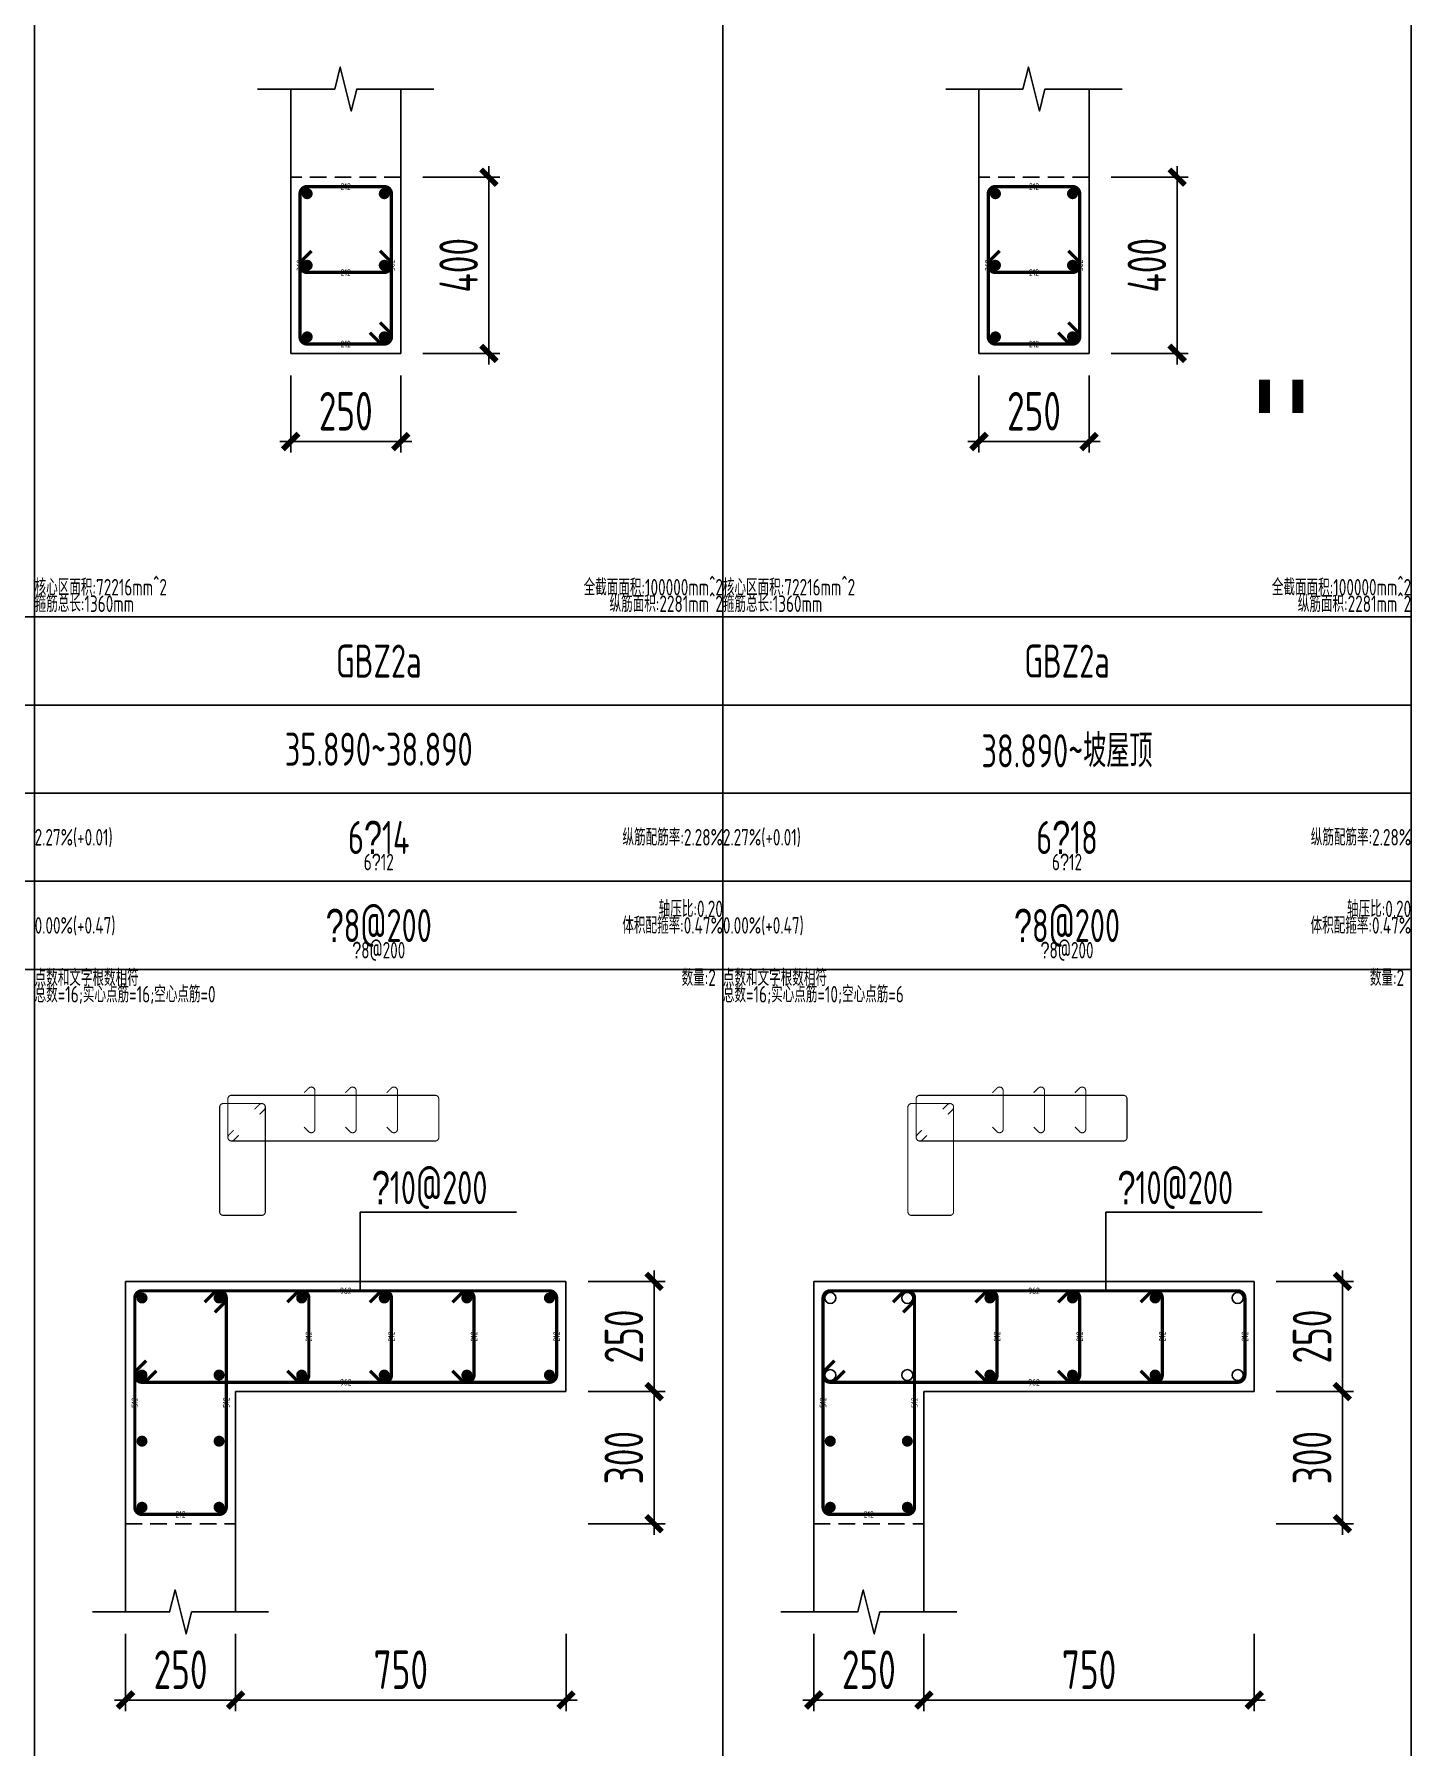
# Model space of a CAD drawing. Extents: x 154268 to 5133249, y -1832900 to 601179.
# Drawn here: x 578424 to 590924, y 570135 to 585681 of the extents above; entities that cross this region are included whole.
import ezdxf
from ezdxf.enums import TextEntityAlignment as Align

# ---------------------------------------------------------------- set-up
doc = ezdxf.new("R2010")
doc.units = 0
doc.header["$LTSCALE"] = 1000
doc.linetypes.add('DASHED', pattern=[0.75, 0.5, -0.25])
for name, color, linetype in [('TAB', 7, 'Continuous'), ('TAB_TEXT', 7, 'Continuous'), ('THIN', 7, 'Continuous'), ('WALL_DE', 7, 'Continuous'), ('WCOL_DE', 7, 'Continuous'), ('WCOL_DE_DIM', 3, 'Continuous'), ('WCOL_DE_REIND', 1, 'Continuous'), ('WCOL_DE_REINL', 1, 'Continuous'), ('墙单独标注', 1, 'Continuous')]:
    doc.layers.add(name, color=color, linetype=linetype)
for name, color, linetype, plot in [('墙柱归并数量', 8, 'Continuous', False), ('墙柱箍筋长度', 3, 'Continuous', False), ('墙柱配筋校核数据', 34, 'Continuous', False)]:
    doc.layers.add(name, color=color, linetype=linetype, plot=plot)
doc.layers.add('提结构穿墙套管', color=1, linetype='Continuous', lineweight=60)
doc.styles.add('TSSD_Dimension', font='tssdeng.shx', dxfattribs={"width": 0.7, "bigfont": 'Hztxt.shx'})
doc.styles.add('TSSD_Label', font='tssdeng.shx', dxfattribs={"width": 0.7, "bigfont": 'hztxt.shx'})
doc.dimstyles.new('TSSD_25_100_WCOLU_DIM', dxfattribs={"dimtxt": 350, "dimasz": 100, "dimexe": 100, "dimexo": 200, "dimgap": 100, "dimtad": 1, "dimdec": 0, "dimlfac": 0.25, "dimzin": 0, "dimdsep": 46, "dimtxsty": 'TSSD_Dimension', "dimblk": 'ARCHTICK', "dimcen": 0, "dimdle": 100, "dimclrt": 7, "dimadec": 0, "dimazin": 0, "dimtfac": 1, "dimtdec": 0, "dimtix": 1, "dimtmove": 2, "dimatfit": 3, "dimfxl": 1, "dimtolj": 1, "dimtzin": 0, "dimarcsym": 0})

# ---------------------------------------------------------------- blocks, each defined once
blk = doc.blocks.new('_ArchTick')
at = {"color": 0, "linetype": 'ByBlock', "const_width": 0.5}
blk.add_lwpolyline([(-0.71, -0.71), (0.71, 0.71)], dxfattribs=at)
blk = doc.blocks.new('*D3414')
at = {"layer": 'Defpoints', "color": 0, "transparency": 16777216}
for p in [(583253, 573359), (584053, 573359), (583253, 572159)]:
    blk.add_point(p, dxfattribs=at)
at = {"layer": 'WCOL_DE_DIM', "color": 0, "lineweight": -2, "transparency": 16777216}
for p, q in [((583453, 573359), (584153, 573359)), ((584053, 572059), (584053, 573459)), ((583453, 572159), (584153, 572159))]:
    blk.add_line(p, q, dxfattribs=at)
at = {"layer": 'WCOL_DE_DIM', "color": 0, "lineweight": -2, "transparency": 16777216, "xscale": 100, "yscale": 100, "zscale": 100}
for p, rotation in [((584053, 573359), 90), ((584053, 572159), 270)]:
    blk.add_blockref('_ArchTick', p, dxfattribs=dict(at, rotation=rotation))
at = {"layer": 'WCOL_DE_DIM', "color": 7, "transparency": 16777216, "insert": (583778, 572759), "char_height": 350, "attachment_point": 5, "rotation": 90, "style": 'TSSD_Dimension'}
blk.add_mtext('\\A1;300', dxfattribs=at)
blk = doc.blocks.new('*D3415')
at = {"layer": 'Defpoints', "color": 0, "transparency": 16777216}
for p in [(583253, 574359), (584053, 574359), (583253, 573359)]:
    blk.add_point(p, dxfattribs=at)
at = {"layer": 'WCOL_DE_DIM', "color": 0, "lineweight": -2, "transparency": 16777216}
for p, q in [((584053, 573259), (584053, 574459)), ((583453, 574359), (584153, 574359)), ((583453, 573359), (584153, 573359))]:
    blk.add_line(p, q, dxfattribs=at)
at = {"layer": 'WCOL_DE_DIM', "color": 0, "lineweight": -2, "transparency": 16777216, "xscale": 100, "yscale": 100, "zscale": 100}
for p, rotation in [((584053, 574359), 90), ((584053, 573359), 270)]:
    blk.add_blockref('_ArchTick', p, dxfattribs=dict(at, rotation=rotation))
at = {"layer": 'WCOL_DE_DIM', "color": 7, "transparency": 16777216, "insert": (583778, 573859), "char_height": 350, "attachment_point": 5, "rotation": 90, "style": 'TSSD_Dimension'}
blk.add_mtext('\\A1;250', dxfattribs=at)
blk = doc.blocks.new('*D3416')
at = {"layer": 'Defpoints', "color": 0, "transparency": 16777216}
for p in [(579253, 571359), (580253, 571359), (580253, 570559)]:
    blk.add_point(p, dxfattribs=at)
at = {"layer": 'WCOL_DE_DIM', "color": 0, "lineweight": -2, "transparency": 16777216}
for p, q in [((579253, 571159), (579253, 570459)), ((580253, 571159), (580253, 570459)), ((579153, 570559), (580353, 570559))]:
    blk.add_line(p, q, dxfattribs=at)
at = {"layer": 'WCOL_DE_DIM', "color": 0, "lineweight": -2, "transparency": 16777216, "xscale": 100, "yscale": 100, "zscale": 100, "rotation": 180}
blk.add_blockref('_ArchTick', (579253, 570559), dxfattribs=at)
at = {"layer": 'WCOL_DE_DIM', "color": 0, "lineweight": -2, "transparency": 16777216, "xscale": 100, "yscale": 100, "zscale": 100}
blk.add_blockref('_ArchTick', (580253, 570559), dxfattribs=at)
at = {"layer": 'WCOL_DE_DIM', "color": 7, "transparency": 16777216, "insert": (579753, 570834), "char_height": 350, "attachment_point": 5, "style": 'TSSD_Dimension'}
blk.add_mtext('\\A1;250', dxfattribs=at)
blk = doc.blocks.new('*D3417')
at = {"layer": 'Defpoints', "color": 0, "transparency": 16777216}
for p in [(580253, 571359), (583253, 571359), (583253, 570559)]:
    blk.add_point(p, dxfattribs=at)
at = {"layer": 'WCOL_DE_DIM', "color": 0, "lineweight": -2, "transparency": 16777216}
for p, q in [((580253, 571159), (580253, 570459)), ((583253, 571159), (583253, 570459)), ((580153, 570559), (583353, 570559))]:
    blk.add_line(p, q, dxfattribs=at)
at = {"layer": 'WCOL_DE_DIM', "color": 0, "lineweight": -2, "transparency": 16777216, "xscale": 100, "yscale": 100, "zscale": 100, "rotation": 180}
blk.add_blockref('_ArchTick', (580253, 570559), dxfattribs=at)
at = {"layer": 'WCOL_DE_DIM', "color": 0, "lineweight": -2, "transparency": 16777216, "xscale": 100, "yscale": 100, "zscale": 100}
blk.add_blockref('_ArchTick', (583253, 570559), dxfattribs=at)
at = {"layer": 'WCOL_DE_DIM', "color": 7, "transparency": 16777216, "insert": (581753, 570834), "char_height": 350, "attachment_point": 5, "style": 'TSSD_Dimension'}
blk.add_mtext('\\A1;750', dxfattribs=at)
blk = doc.blocks.new('*D3483')
at = {"layer": 'Defpoints', "color": 0, "transparency": 16777216}
for p in [(589503, 573359), (590303, 573359), (589503, 572159)]:
    blk.add_point(p, dxfattribs=at)
at = {"layer": 'WCOL_DE_DIM', "color": 0, "lineweight": -2, "transparency": 16777216}
for p, q in [((589703, 573359), (590403, 573359)), ((590303, 572059), (590303, 573459)), ((589703, 572159), (590403, 572159))]:
    blk.add_line(p, q, dxfattribs=at)
at = {"layer": 'WCOL_DE_DIM', "color": 0, "lineweight": -2, "transparency": 16777216, "xscale": 100, "yscale": 100, "zscale": 100}
for p, rotation in [((590303, 573359), 90), ((590303, 572159), 270)]:
    blk.add_blockref('_ArchTick', p, dxfattribs=dict(at, rotation=rotation))
at = {"layer": 'WCOL_DE_DIM', "color": 7, "transparency": 16777216, "insert": (590028, 572759), "char_height": 350, "attachment_point": 5, "rotation": 90, "style": 'TSSD_Dimension'}
blk.add_mtext('\\A1;300', dxfattribs=at)
blk = doc.blocks.new('*D3484')
at = {"layer": 'Defpoints', "color": 0, "transparency": 16777216}
for p in [(589503, 574359), (590303, 574359), (589503, 573359)]:
    blk.add_point(p, dxfattribs=at)
at = {"layer": 'WCOL_DE_DIM', "color": 0, "lineweight": -2, "transparency": 16777216}
for p, q in [((590303, 573259), (590303, 574459)), ((589703, 574359), (590403, 574359)), ((589703, 573359), (590403, 573359))]:
    blk.add_line(p, q, dxfattribs=at)
at = {"layer": 'WCOL_DE_DIM', "color": 0, "lineweight": -2, "transparency": 16777216, "xscale": 100, "yscale": 100, "zscale": 100}
for p, rotation in [((590303, 574359), 90), ((590303, 573359), 270)]:
    blk.add_blockref('_ArchTick', p, dxfattribs=dict(at, rotation=rotation))
at = {"layer": 'WCOL_DE_DIM', "color": 7, "transparency": 16777216, "insert": (590028, 573859), "char_height": 350, "attachment_point": 5, "rotation": 90, "style": 'TSSD_Dimension'}
blk.add_mtext('\\A1;250', dxfattribs=at)
blk = doc.blocks.new('*D3485')
at = {"layer": 'Defpoints', "color": 0, "transparency": 16777216}
for p in [(585503, 571359), (586503, 571359), (586503, 570559)]:
    blk.add_point(p, dxfattribs=at)
at = {"layer": 'WCOL_DE_DIM', "color": 0, "lineweight": -2, "transparency": 16777216}
for p, q in [((585503, 571159), (585503, 570459)), ((586503, 571159), (586503, 570459)), ((585403, 570559), (586603, 570559))]:
    blk.add_line(p, q, dxfattribs=at)
at = {"layer": 'WCOL_DE_DIM', "color": 0, "lineweight": -2, "transparency": 16777216, "xscale": 100, "yscale": 100, "zscale": 100, "rotation": 180}
blk.add_blockref('_ArchTick', (585503, 570559), dxfattribs=at)
at = {"layer": 'WCOL_DE_DIM', "color": 0, "lineweight": -2, "transparency": 16777216, "xscale": 100, "yscale": 100, "zscale": 100}
blk.add_blockref('_ArchTick', (586503, 570559), dxfattribs=at)
at = {"layer": 'WCOL_DE_DIM', "color": 7, "transparency": 16777216, "insert": (586003, 570834), "char_height": 350, "attachment_point": 5, "style": 'TSSD_Dimension'}
blk.add_mtext('\\A1;250', dxfattribs=at)
blk = doc.blocks.new('*D3486')
at = {"layer": 'Defpoints', "color": 0, "transparency": 16777216}
for p in [(586503, 571359), (589503, 571359), (589503, 570559)]:
    blk.add_point(p, dxfattribs=at)
at = {"layer": 'WCOL_DE_DIM', "color": 0, "lineweight": -2, "transparency": 16777216}
for p, q in [((586503, 571159), (586503, 570459)), ((589503, 571159), (589503, 570459)), ((586403, 570559), (589603, 570559))]:
    blk.add_line(p, q, dxfattribs=at)
at = {"layer": 'WCOL_DE_DIM', "color": 0, "lineweight": -2, "transparency": 16777216, "xscale": 100, "yscale": 100, "zscale": 100, "rotation": 180}
blk.add_blockref('_ArchTick', (586503, 570559), dxfattribs=at)
at = {"layer": 'WCOL_DE_DIM', "color": 0, "lineweight": -2, "transparency": 16777216, "xscale": 100, "yscale": 100, "zscale": 100}
blk.add_blockref('_ArchTick', (589503, 570559), dxfattribs=at)
at = {"layer": 'WCOL_DE_DIM', "color": 7, "transparency": 16777216, "insert": (588003, 570834), "char_height": 350, "attachment_point": 5, "style": 'TSSD_Dimension'}
blk.add_mtext('\\A1;750', dxfattribs=at)
blk = doc.blocks.new('*D3524')
at = {"layer": 'Defpoints', "color": 0, "transparency": 16777216}
for p in [(581753, 584384), (582553, 584384), (581753, 582784)]:
    blk.add_point(p, dxfattribs=at)
at = {"layer": 'WCOL_DE_DIM', "color": 0, "lineweight": -2, "transparency": 16777216}
for p, q in [((582553, 582684), (582553, 584484)), ((581953, 584384), (582653, 584384)), ((581953, 582784), (582653, 582784))]:
    blk.add_line(p, q, dxfattribs=at)
at = {"layer": 'WCOL_DE_DIM', "color": 0, "lineweight": -2, "transparency": 16777216, "xscale": 100, "yscale": 100, "zscale": 100}
for p, rotation in [((582553, 584384), 90), ((582553, 582784), 270)]:
    blk.add_blockref('_ArchTick', p, dxfattribs=dict(at, rotation=rotation))
at = {"layer": 'WCOL_DE_DIM', "color": 7, "transparency": 16777216, "insert": (582278, 583584), "char_height": 350, "attachment_point": 5, "rotation": 90, "style": 'TSSD_Dimension'}
blk.add_mtext('\\A1;400', dxfattribs=at)
blk = doc.blocks.new('*D3525')
at = {"layer": 'Defpoints', "color": 0, "transparency": 16777216}
for p in [(580753, 582784), (581753, 582784), (581753, 581984)]:
    blk.add_point(p, dxfattribs=at)
at = {"layer": 'WCOL_DE_DIM', "color": 0, "lineweight": -2, "transparency": 16777216}
for p, q in [((580753, 582584), (580753, 581884)), ((581753, 582584), (581753, 581884)), ((580653, 581984), (581853, 581984))]:
    blk.add_line(p, q, dxfattribs=at)
at = {"layer": 'WCOL_DE_DIM', "color": 0, "lineweight": -2, "transparency": 16777216, "xscale": 100, "yscale": 100, "zscale": 100, "rotation": 180}
blk.add_blockref('_ArchTick', (580753, 581984), dxfattribs=at)
at = {"layer": 'WCOL_DE_DIM', "color": 0, "lineweight": -2, "transparency": 16777216, "xscale": 100, "yscale": 100, "zscale": 100}
blk.add_blockref('_ArchTick', (581753, 581984), dxfattribs=at)
at = {"layer": 'WCOL_DE_DIM', "color": 7, "transparency": 16777216, "insert": (581253, 582259), "char_height": 350, "attachment_point": 5, "style": 'TSSD_Dimension'}
blk.add_mtext('\\A1;250', dxfattribs=at)
blk = doc.blocks.new('*D3770')
at = {"layer": 'Defpoints', "color": 0, "transparency": 16777216}
for p in [(588003, 584384), (588803, 584384), (588003, 582784)]:
    blk.add_point(p, dxfattribs=at)
at = {"layer": 'WCOL_DE_DIM', "color": 0, "lineweight": -2, "transparency": 16777216}
for p, q in [((588803, 582684), (588803, 584484)), ((588203, 584384), (588903, 584384)), ((588203, 582784), (588903, 582784))]:
    blk.add_line(p, q, dxfattribs=at)
at = {"layer": 'WCOL_DE_DIM', "color": 0, "lineweight": -2, "transparency": 16777216, "xscale": 100, "yscale": 100, "zscale": 100}
for p, rotation in [((588803, 584384), 90), ((588803, 582784), 270)]:
    blk.add_blockref('_ArchTick', p, dxfattribs=dict(at, rotation=rotation))
at = {"layer": 'WCOL_DE_DIM', "color": 7, "transparency": 16777216, "insert": (588528, 583584), "char_height": 350, "attachment_point": 5, "rotation": 90, "style": 'TSSD_Dimension'}
blk.add_mtext('\\A1;400', dxfattribs=at)
blk = doc.blocks.new('*D3771')
at = {"layer": 'Defpoints', "color": 0, "transparency": 16777216}
for p in [(587003, 582784), (588003, 582784), (588003, 581984)]:
    blk.add_point(p, dxfattribs=at)
at = {"layer": 'WCOL_DE_DIM', "color": 0, "lineweight": -2, "transparency": 16777216}
for p, q in [((587003, 582584), (587003, 581884)), ((588003, 582584), (588003, 581884)), ((586903, 581984), (588103, 581984))]:
    blk.add_line(p, q, dxfattribs=at)
at = {"layer": 'WCOL_DE_DIM', "color": 0, "lineweight": -2, "transparency": 16777216, "xscale": 100, "yscale": 100, "zscale": 100, "rotation": 180}
blk.add_blockref('_ArchTick', (587003, 581984), dxfattribs=at)
at = {"layer": 'WCOL_DE_DIM', "color": 0, "lineweight": -2, "transparency": 16777216, "xscale": 100, "yscale": 100, "zscale": 100}
blk.add_blockref('_ArchTick', (588003, 581984), dxfattribs=at)
at = {"layer": 'WCOL_DE_DIM', "color": 7, "transparency": 16777216, "insert": (587503, 582259), "char_height": 350, "attachment_point": 5, "style": 'TSSD_Dimension'}
blk.add_mtext('\\A1;250', dxfattribs=at)
blk = doc.blocks.new('A$C1d856bbd')
at = {"layer": '提结构穿墙套管', "const_width": 100}
for points in [[(-1100, 0), (-1100, -300)], [(-800, 0), (-800, -300)]]:
    blk.add_lwpolyline(points, dxfattribs=at)

msp = doc.modelspace()

# ---------------------------------------------------------------- linework, layer by layer
at = {"layer": 'TAB'}
for points in [[(572177.7, 577191.3), (578427.7, 577191.3), (578427.7, 588191.3), (572177.7, 588191.3), (572177.7, 577191.3), (572177.7, 577991.3), (578427.7, 577991.3), (578427.7, 578791.3), (572177.7, 578791.3), (572177.7, 579591.3), (578427.7, 579591.3), (578427.7, 580391.3), (572177.7, 580391.3)], [(578427.7, 577191.3), (584677.7, 577191.3), (584677.7, 588191.3), (578427.7, 588191.3), (578427.7, 577191.3), (578427.7, 577991.3), (584677.7, 577991.3), (584677.7, 578791.3), (578427.7, 578791.3), (578427.7, 579591.3), (584677.7, 579591.3), (584677.7, 580391.3), (578427.7, 580391.3)], [(584677.7, 577191.3), (590927.7, 577191.3), (590927.7, 588191.3), (584677.7, 588191.3), (584677.7, 577191.3), (584677.7, 577991.3), (590927.7, 577991.3), (590927.7, 578791.3), (584677.7, 578791.3), (584677.7, 579591.3), (590927.7, 579591.3), (590927.7, 580391.3), (584677.7, 580391.3)], [(572177.7, 566191.3), (578427.7, 566191.3), (578427.7, 577191.3), (572177.7, 577191.3), (572177.7, 566191.3), (572177.7, 566991.3), (578427.7, 566991.3), (578427.7, 567791.3), (572177.7, 567791.3), (572177.7, 568591.3), (578427.7, 568591.3), (578427.7, 569391.3), (572177.7, 569391.3)], [(578427.7, 566191.3), (584677.7, 566191.3), (584677.7, 577191.3), (578427.7, 577191.3), (578427.7, 566191.3), (578427.7, 566991.3), (584677.7, 566991.3), (584677.7, 567791.3), (578427.7, 567791.3), (578427.7, 568591.3), (584677.7, 568591.3), (584677.7, 569391.3), (578427.7, 569391.3)], [(584677.7, 566191.3), (590927.7, 566191.3), (590927.7, 577191.3), (584677.7, 577191.3), (584677.7, 566191.3), (584677.7, 566991.3), (590927.7, 566991.3), (590927.7, 567791.3), (584677.7, 567791.3), (584677.7, 568591.3), (590927.7, 568591.3), (590927.7, 569391.3), (584677.7, 569391.3)]]:
    msp.add_lwpolyline(points, dxfattribs=at)
at = {"layer": 'THIN'}
for points in [[(580452.7, 585183.8), (581152.7, 585183.8), (581202.7, 585383.8), (581302.7, 584983.8), (581352.7, 585183.8), (582052.7, 585183.8)], [(586702.7, 585183.8), (587402.7, 585183.8), (587452.7, 585383.8), (587552.7, 584983.8), (587602.7, 585183.8), (588302.7, 585183.8)], [(578952.7, 571358.8), (579652.7, 571358.8), (579702.7, 571558.8), (579802.7, 571158.8), (579852.7, 571358.8), (580552.7, 571358.8)], [(585202.7, 571358.8), (585902.7, 571358.8), (585952.7, 571558.8), (586052.7, 571158.8), (586102.7, 571358.8), (586802.7, 571358.8)]]:
    msp.add_lwpolyline(points, dxfattribs=at)
at = {"layer": 'WALL_DE'}
for p, q in [((580752.7, 584383.8), (580752.7, 585183.8)), ((581752.7, 584383.8), (581752.7, 585183.8)), ((587002.7, 584383.8), (587002.7, 585183.8)), ((588002.7, 584383.8), (588002.7, 585183.8)), ((580752.7, 584383.8), (580752.7, 582783.8)), ((581752.7, 582783.8), (581752.7, 584383.8)), ((587002.7, 584383.8), (587002.7, 582783.8)), ((588002.7, 582783.8), (588002.7, 584383.8)), ((580752.7, 582783.8), (581752.7, 582783.8)), ((587002.7, 582783.8), (588002.7, 582783.8)), ((583252.7, 574358.8), (579252.7, 574358.8)), ((579252.7, 574358.8), (579252.7, 572158.8)), ((583252.7, 573358.8), (583252.7, 574358.8)), ((589502.7, 574358.8), (585502.7, 574358.8)), ((585502.7, 574358.8), (585502.7, 572158.8)), ((589502.7, 573358.8), (589502.7, 574358.8)), ((580252.7, 572158.8), (580252.7, 573358.8)), ((580252.7, 573358.8), (583252.7, 573358.8)), ((586502.7, 572158.8), (586502.7, 573358.8)), ((586502.7, 573358.8), (589502.7, 573358.8)), ((579252.7, 572158.8), (579252.7, 571358.8)), ((580252.7, 572158.8), (580252.7, 571358.8)), ((585502.7, 572158.8), (585502.7, 571358.8)), ((586502.7, 572158.8), (586502.7, 571358.8))]:
    msp.add_line(p, q, dxfattribs=at)
at = {"layer": 'WCOL_DE', "linetype": 'DASHED', "ltscale": 0.3}
for points in [[(580752.7, 584383.8), (580752.7, 582783.8), (581752.7, 582783.8), (581752.7, 584383.8)], [(587002.7, 584383.8), (587002.7, 582783.8), (588002.7, 582783.8), (588002.7, 584383.8)], [(579252.7, 572158.8), (580252.7, 572158.8), (580252.7, 573358.8), (583252.7, 573358.8), (583252.7, 574358.8), (579252.7, 574358.8)], [(585502.7, 572158.8), (586502.7, 572158.8), (586502.7, 573358.8), (589502.7, 573358.8), (589502.7, 574358.8), (585502.7, 574358.8)]]:
    msp.add_lwpolyline(points, close=True, dxfattribs=at)
at = {"layer": 'WCOL_DE_REIND', "const_width": 50}
for points in [[(580902.7, 584208.8, 1), (580902.7, 584258.8, 1), (580902.7, 584208.8, 1)], [(581602.7, 584208.8, 1), (581602.7, 584258.8, 1), (581602.7, 584208.8, 1)], [(587152.7, 584208.8, 1), (587152.7, 584258.8, 1), (587152.7, 584208.8, 1)], [(587852.7, 584208.8, 1), (587852.7, 584258.8, 1), (587852.7, 584208.8, 1)], [(580902.7, 583558.8, 1), (580902.7, 583608.8, 1), (580902.7, 583558.8, 1)], [(581602.7, 583558.8, 1), (581602.7, 583608.8, 1), (581602.7, 583558.8, 1)], [(587152.7, 583558.8, 1), (587152.7, 583608.8, 1), (587152.7, 583558.8, 1)], [(587852.7, 583558.8, 1), (587852.7, 583608.8, 1), (587852.7, 583558.8, 1)], [(580902.7, 582908.8, 1), (580902.7, 582958.8, 1), (580902.7, 582908.8, 1)], [(581602.7, 582908.8, 1), (581602.7, 582958.8, 1), (581602.7, 582908.8, 1)], [(587152.7, 582908.8, 1), (587152.7, 582958.8, 1), (587152.7, 582908.8, 1)], [(587852.7, 582908.8, 1), (587852.7, 582958.8, 1), (587852.7, 582908.8, 1)], [(579402.7, 574183.8, 1), (579402.7, 574233.8, 1), (579402.7, 574183.8, 1)], [(580102.7, 574183.8, 1), (580102.7, 574233.8, 1), (580102.7, 574183.8, 1)], [(580852.7, 574183.8, 1), (580852.7, 574233.8, 1), (580852.7, 574183.8, 1)], [(581602.7, 574183.8, 1), (581602.7, 574233.8, 1), (581602.7, 574183.8, 1)], [(582352.7, 574183.8, 1), (582352.7, 574233.8, 1), (582352.7, 574183.8, 1)], [(583102.7, 574183.8, 1), (583102.7, 574233.8, 1), (583102.7, 574183.8, 1)], [(587102.7, 574183.8, 1), (587102.7, 574233.8, 1), (587102.7, 574183.8, 1)], [(587852.7, 574183.8, 1), (587852.7, 574233.8, 1), (587852.7, 574183.8, 1)], [(588602.7, 574183.8, 1), (588602.7, 574233.8, 1), (588602.7, 574183.8, 1)], [(579402.7, 573483.8, 1), (579402.7, 573533.8, 1), (579402.7, 573483.8, 1)], [(580102.7, 573483.8, 1), (580102.7, 573533.8, 1), (580102.7, 573483.8, 1)], [(580852.7, 573483.8, 1), (580852.7, 573533.8, 1), (580852.7, 573483.8, 1)], [(581602.7, 573483.8, 1), (581602.7, 573533.8, 1), (581602.7, 573483.8, 1)], [(582352.7, 573483.8, 1), (582352.7, 573533.8, 1), (582352.7, 573483.8, 1)], [(583102.7, 573483.8, 1), (583102.7, 573533.8, 1), (583102.7, 573483.8, 1)], [(587102.7, 573483.8, 1), (587102.7, 573533.8, 1), (587102.7, 573483.8, 1)], [(587852.7, 573483.8, 1), (587852.7, 573533.8, 1), (587852.7, 573483.8, 1)], [(588602.7, 573483.8, 1), (588602.7, 573533.8, 1), (588602.7, 573483.8, 1)], [(579402.7, 572883.8, 1), (579402.7, 572933.8, 1), (579402.7, 572883.8, 1)], [(580102.7, 572883.8, 1), (580102.7, 572933.8, 1), (580102.7, 572883.8, 1)], [(585652.7, 572883.8, 1), (585652.7, 572933.8, 1), (585652.7, 572883.8, 1)], [(586352.7, 572883.8, 1), (586352.7, 572933.8, 1), (586352.7, 572883.8, 1)], [(579402.7, 572283.8, 1), (579402.7, 572333.8, 1), (579402.7, 572283.8, 1)], [(580102.7, 572283.8, 1), (580102.7, 572333.8, 1), (580102.7, 572283.8, 1)], [(585652.7, 572283.8, 1), (585652.7, 572333.8, 1), (585652.7, 572283.8, 1)], [(586352.7, 572283.8, 1), (586352.7, 572333.8, 1), (586352.7, 572283.8, 1)]]:
    msp.add_lwpolyline(points, format="xyb", dxfattribs=at)
at = {"layer": 'WCOL_DE_REIND'}
for points in [[(585652.7, 574158.8, 1), (585652.7, 574258.8, 1), (585652.7, 574158.8, 1)], [(586352.7, 574158.8, 1), (586352.7, 574258.8, 1), (586352.7, 574158.8, 1)], [(589352.7, 574158.8, 1), (589352.7, 574258.8, 1), (589352.7, 574158.8, 1)], [(585652.7, 573458.8, 1), (585652.7, 573558.8, 1), (585652.7, 573458.8, 1)], [(586352.7, 573458.8, 1), (586352.7, 573558.8, 1), (586352.7, 573458.8, 1)], [(589352.7, 573458.8, 1), (589352.7, 573558.8, 1), (589352.7, 573458.8, 1)]]:
    msp.add_lwpolyline(points, format="xyb", dxfattribs=at)
at = {"layer": 'WCOL_DE_REINL'}
for points, const_width in [([(581563.8, 583064.6), (581648.7, 582979.8, -0.6681786), (581602.7, 582868.8), (580902.7, 582868.8, -0.4142136), (580837.7, 582933.8), (580837.7, 584233.8, -0.4142136), (580902.7, 584298.8), (581602.7, 584298.8, -0.4142136), (581667.7, 584233.8), (581667.7, 582933.8, -0.6681786), (581556.7, 582887.9), (581471.9, 582972.7)], 30), ([(587813.8, 583064.6), (587898.7, 582979.8, -0.6681786), (587852.7, 582868.8), (587152.7, 582868.8, -0.4142136), (587087.7, 582933.8), (587087.7, 584233.8, -0.4142136), (587152.7, 584298.8), (587852.7, 584298.8, -0.4142136), (587917.7, 584233.8), (587917.7, 582933.8, -0.6681786), (587806.7, 582887.9), (587721.9, 582972.7)], 30), ([(580280.6, 575685.8), (580238.2, 575643.3, -0.6681786), (580182.7, 575666.3), (580182.7, 576016.3, -0.4142136), (580215.2, 576048.8), (582065.2, 576048.8, -0.4142136), (582097.7, 576016.3), (582097.7, 575666.3, -0.4142136), (582065.2, 575633.8), (580215.2, 575633.8, -0.6681786), (580192.2, 575689.3), (580234.6, 575731.7)], 10), ([(580874.8, 575760.8), (580917.2, 575718.3, 0.6681786), (580972.7, 575741.3), (580972.7, 576091.3, 0.6681786), (580917.2, 576114.3), (580874.8, 576071.9)], 10), ([(581249.8, 575760.8), (581292.2, 575718.3, 0.6681786), (581347.7, 575741.3), (581347.7, 576091.3, 0.6681786), (581292.2, 576114.3), (581249.8, 576071.9)], 10), ([(581624.8, 575760.8), (581667.2, 575718.3, 0.6681786), (581722.7, 575741.3), (581722.7, 576091.3, 0.6681786), (581667.2, 576114.3), (581624.8, 576071.9)], 10), ([(586530.6, 575685.8), (586488.2, 575643.3, -0.6681786), (586432.7, 575666.3), (586432.7, 576016.3, -0.4142136), (586465.2, 576048.8), (588315.2, 576048.8, -0.4142136), (588347.7, 576016.3), (588347.7, 575666.3, -0.4142136), (588315.2, 575633.8), (586465.2, 575633.8, -0.6681786), (586442.2, 575689.3), (586484.6, 575731.7)], 10), ([(587124.8, 575760.8), (587167.2, 575718.3, 0.6681786), (587222.7, 575741.3), (587222.7, 576091.3, 0.6681786), (587167.2, 576114.3), (587124.8, 576071.9)], 10), ([(587499.8, 575760.8), (587542.2, 575718.3, 0.6681786), (587597.7, 575741.3), (587597.7, 576091.3, 0.6681786), (587542.2, 576114.3), (587499.8, 576071.9)], 10), ([(587874.8, 575760.8), (587917.2, 575718.3, 0.6681786), (587972.7, 575741.3), (587972.7, 576091.3, 0.6681786), (587917.2, 576114.3), (587874.8, 576071.9)], 10), ([(580424.8, 575921.9), (580467.2, 575964.3, -0.6681786), (580522.7, 575941.3), (580522.7, 574991.3, -0.4142136), (580490.2, 574958.8), (580140.2, 574958.8, -0.4142136), (580107.7, 574991.3), (580107.7, 575941.3, -0.4142136), (580140.2, 575973.8), (580490.2, 575973.8, -0.6681786), (580513.2, 575918.3), (580470.8, 575875.9)], 10), ([(586674.8, 575921.9), (586717.2, 575964.3, -0.6681786), (586772.7, 575941.3), (586772.7, 574991.3, -0.4142136), (586740.2, 574958.8), (586390.2, 574958.8, -0.4142136), (586357.7, 574991.3), (586357.7, 575941.3, -0.4142136), (586390.2, 575973.8), (586740.2, 575973.8, -0.6681786), (586763.2, 575918.3), (586720.8, 575875.9)], 10), ([(579533.5, 573547.7), (579448.7, 573462.9, -0.6681786), (579337.7, 573508.8), (579337.7, 574208.8, -0.4142136), (579402.7, 574273.8), (583102.7, 574273.8, -0.4142136), (583167.7, 574208.8), (583167.7, 573508.8, -0.4142136), (583102.7, 573443.8), (579402.7, 573443.8, -0.6681786), (579356.7, 573554.8), (579441.6, 573639.6)], 30), ([(579971.9, 574169.9), (580056.7, 574254.8, -0.6681786), (580167.7, 574208.8), (580167.7, 572308.8, -0.4142136), (580102.7, 572243.8), (579402.7, 572243.8, -0.4142136), (579337.7, 572308.8), (579337.7, 574208.8, -0.4142136), (579402.7, 574273.8), (580102.7, 574273.8, -0.6681786), (580148.7, 574162.9), (580063.8, 574078)], 30), ([(585783.5, 573547.7), (585698.7, 573462.9, -0.6681786), (585587.7, 573508.8), (585587.7, 574208.8, -0.4142136), (585652.7, 574273.8), (589352.7, 574273.8, -0.4142136), (589417.7, 574208.8), (589417.7, 573508.8, -0.4142136), (589352.7, 573443.8), (585652.7, 573443.8, -0.6681786), (585606.7, 573554.8), (585691.6, 573639.6)], 30), ([(586221.9, 574169.9), (586306.7, 574254.8, -0.6681786), (586417.7, 574208.8), (586417.7, 572308.8, -0.4142136), (586352.7, 572243.8), (585652.7, 572243.8, -0.4142136), (585587.7, 572308.8), (585587.7, 574208.8, -0.4142136), (585652.7, 574273.8), (586352.7, 574273.8, -0.6681786), (586398.7, 574162.9), (586313.8, 574078)], 30)]:
    msp.add_lwpolyline(points, format="xyb", dxfattribs=dict(at, const_width=const_width))
at = {"layer": 'WCOL_DE_REINL', "color": 6, "const_width": 30}
for points in [[(580941.6, 583714.6), (580856.7, 583629.8, 0.6681786), (580902.7, 583518.8), (581602.7, 583518.8, 0.6681786), (581648.7, 583629.8), (581563.8, 583714.6)], [(587191.6, 583714.6), (587106.7, 583629.8, 0.6681786), (587152.7, 583518.8), (587852.7, 583518.8, 0.6681786), (587898.7, 583629.8), (587813.8, 583714.6)], [(580721.9, 573547.7), (580806.7, 573462.9, 0.6681786), (580917.7, 573508.8), (580917.7, 574208.8, 0.6681786), (580806.7, 574254.8), (580721.9, 574169.9)], [(581471.9, 573547.7), (581556.7, 573462.9, 0.6681786), (581667.7, 573508.8), (581667.7, 574208.8, 0.6681786), (581556.7, 574254.8), (581471.9, 574169.9)], [(582221.9, 573547.7), (582306.7, 573462.9, 0.6681786), (582417.7, 573508.8), (582417.7, 574208.8, 0.6681786), (582306.7, 574254.8), (582221.9, 574169.9)], [(586971.9, 573547.7), (587056.7, 573462.9, 0.6681786), (587167.7, 573508.8), (587167.7, 574208.8, 0.6681786), (587056.7, 574254.8), (586971.9, 574169.9)], [(587721.9, 573547.7), (587806.7, 573462.9, 0.6681786), (587917.7, 573508.8), (587917.7, 574208.8, 0.6681786), (587806.7, 574254.8), (587721.9, 574169.9)], [(588471.9, 573547.7), (588556.7, 573462.9, 0.6681786), (588667.7, 573508.8), (588667.7, 574208.8, 0.6681786), (588556.7, 574254.8), (588471.9, 574169.9)]]:
    msp.add_lwpolyline(points, format="xyb", dxfattribs=at)
at = {"layer": '墙单独标注'}
for p, q in [((581384.8, 574987.3), (581384.8, 574273.8)), ((588155.8, 574987.3), (588155.8, 574273.8))]:
    msp.add_line(p, q, dxfattribs=at)
for points in [[(582802.8, 574987.3), (581384.8, 574987.3)], [(589573.9, 574987.3), (588155.8, 574987.3)]]:
    msp.add_lwpolyline(points, dxfattribs=at)

# ---------------------------------------------------------------- block references
at = {"layer": '提结构穿墙套管'}
msp.add_blockref('A$C1d856bbd', (590697.2, 582544.1), dxfattribs=at)

# ---------------------------------------------------------------- texts
at = {"layer": 'TAB_TEXT', "style": 'TSSD_Label', "width": 0.7}
for s, p in [('GBZ2a', (581552.7, 579991.3)), ('GBZ2a', (587802.7, 579991.3)), ('35.890~38.890', (581552.7, 579191.3)), ('38.890~坡屋顶', (587802.7, 579191.3)), ('6\ue53214', (581552.7, 578391.3)), ('6\ue53218', (587802.7, 578391.3)), ('\ue5328@200', (581552.7, 577591.3)), ('\ue5328@200', (587802.7, 577591.3))]:
    msp.add_text(s, height=300, dxfattribs=at).set_placement(p, align=Align.MIDDLE)
at = {"layer": '墙单独标注', "style": 'TSSD_Label', "width": 0.7}
for p in [(582014.8, 575212.2), (588785.8, 575212.2)]:
    msp.add_text('\ue53210@200', height=300, dxfattribs=at).set_placement(p, align=Align.MIDDLE)
at = {"layer": '墙柱归并数量', "style": 'TSSD_Label', "width": 0.7}
for p in [(584677.7, 577191.3), (590927.7, 577191.3)]:
    msp.add_text('数量:2 ', height=150, dxfattribs=at).set_placement(p, align=Align.TOP_RIGHT)
at = {"layer": '墙柱箍筋长度', "style": 'TSSD_Label', "width": 0.7}
for s, p in [('212', (581252.7, 584298.8)), ('212', (587502.7, 584298.8)), ('212', (581252.7, 583518.8)), ('212', (587502.7, 583518.8)), ('212', (581252.7, 582868.8)), ('212', (587502.7, 582868.8)), ('962', (581252.7, 574273.8)), ('962', (587502.7, 574273.8)), ('962', (581252.7, 573443.8)), ('962', (587502.7, 573443.8)), ('212', (579752.7, 572243.8)), ('212', (586002.7, 572243.8))]:
    msp.add_text(s, height=60, dxfattribs=at).set_placement(p, align=Align.MIDDLE_CENTER)
for s, p in [('362', (580837.7, 583583.8)), ('362', (581667.7, 583583.8)), ('362', (587087.7, 583583.8)), ('362', (587917.7, 583583.8)), ('212', (580917.7, 573858.8)), ('212', (581667.7, 573858.8)), ('212', (582417.7, 573858.8)), ('212', (583167.7, 573858.8)), ('212', (587167.7, 573858.8)), ('212', (587917.7, 573858.8)), ('212', (588667.7, 573858.8)), ('212', (589417.7, 573858.8)), ('512', (579337.7, 573258.8)), ('512', (580167.7, 573258.8)), ('512', (585587.7, 573258.8)), ('512', (586417.7, 573258.8))]:
    msp.add_text(s, height=60, rotation=90, dxfattribs=at).set_placement(p, align=Align.MIDDLE_CENTER)
at = {"layer": '墙柱配筋校核数据', "style": 'TSSD_Label', "width": 0.7}
for s, p in [('核心区面积:72216mm^ 2', (578427.7, 580541.3)), ('核心区面积:72216mm^ 2', (584677.7, 580541.3)), ('箍筋总长:1360mm', (578427.7, 580391.3)), ('箍筋总长:1360mm', (584677.7, 580391.3))]:
    msp.add_text(s, height=150, dxfattribs=at).set_placement(p, align=Align.BOTTOM_LEFT)
for s, p in [('全截面面积:100000mm^ 2', (584677.7, 580541.3)), ('全截面面积:100000mm^ 2', (590927.7, 580541.3)), ('纵筋面积:2281mm^ 2', (584677.7, 580391.3)), ('纵筋面积:2281mm^ 2', (590927.7, 580391.3))]:
    msp.add_text(s, height=150, dxfattribs=at).set_placement(p, align=Align.BOTTOM_RIGHT)
for s, p in [('2.27%(+0.01)', (578427.7, 578391.3)), ('2.27%(+0.01)', (584677.7, 578391.3)), ('0.00%(+0.47)', (578427.7, 577591.3)), ('0.00%(+0.47)', (584677.7, 577591.3))]:
    msp.add_text(s, height=150, dxfattribs=at).set_placement(p, align=Align.MIDDLE_LEFT)
for s, p in [('纵筋配筋率:2.28%', (584677.7, 578391.3)), ('纵筋配筋率:2.28%', (590927.7, 578391.3)), ('轴压比:0.20', (584677.7, 577741.3)), ('轴压比:0.20', (590927.7, 577741.3)), ('体积配箍率:0.47%', (584677.7, 577591.3)), ('体积配箍率:0.47%', (590927.7, 577591.3))]:
    msp.add_text(s, height=150, dxfattribs=at).set_placement(p, align=Align.MIDDLE_RIGHT)
for s, p in [('6\ue53212', (581552.7, 578166.3)), ('6\ue53212', (587802.7, 578166.3)), ('\ue5328@200', (581552.7, 577366.3)), ('\ue5328@200', (587802.7, 577366.3))]:
    msp.add_text(s, height=150, dxfattribs=at).set_placement(p, align=Align.MIDDLE_CENTER)
for s, p in [('点数和文字根数相符', (578427.7, 577191.3)), ('点数和文字根数相符', (584677.7, 577191.3)), ('总数=16;实心点筋=16;空心点筋=0', (578427.7, 577041.3)), ('总数=16;实心点筋=10;空心点筋=6', (584677.7, 577041.3))]:
    msp.add_text(s, height=150, dxfattribs=at).set_placement(p, align=Align.TOP_LEFT)

# ---------------------------------------------------------------- dimensions: what is measured, and where the dimension line sits
at = {"layer": 'WCOL_DE_DIM'}
for base, p1, p2, picture, middle in [((582552.7, 584383.8), (581752.7, 582783.8), (581752.7, 584383.8), '*D3524', (582277.7, 583583.8)), ((588802.7, 584383.8), (588002.7, 582783.8), (588002.7, 584383.8), '*D3770', (588527.7, 583583.8)), ((584052.7, 574358.8), (583252.7, 573358.8), (583252.7, 574358.8), '*D3415', (583777.7, 573858.8)), ((590302.7, 574358.8), (589502.7, 573358.8), (589502.7, 574358.8), '*D3484', (590027.7, 573858.8)), ((584052.7, 573358.8), (583252.7, 572158.8), (583252.7, 573358.8), '*D3414', (583777.7, 572758.8)), ((590302.7, 573358.8), (589502.7, 572158.8), (589502.7, 573358.8), '*D3483', (590027.7, 572758.8))]:
    dim = msp.add_linear_dim(base=base, p1=p1, p2=p2, angle=90, dimstyle='TSSD_25_100_WCOLU_DIM', dxfattribs=at)
    dim.commit()
    dim.dimension.update_dxf_attribs({"geometry": picture, "text_midpoint": middle})
for base, p1, p2, picture, middle in [((581752.7, 581983.8), (580752.7, 582783.8), (581752.7, 582783.8), '*D3525', (581252.7, 582258.8)), ((588002.7, 581983.8), (587002.7, 582783.8), (588002.7, 582783.8), '*D3771', (587502.7, 582258.8)), ((580252.7, 570558.8), (579252.7, 571358.8), (580252.7, 571358.8), '*D3416', (579752.7, 570833.8)), ((583252.7, 570558.8), (580252.7, 571358.8), (583252.7, 571358.8), '*D3417', (581752.7, 570833.8)), ((586502.7, 570558.8), (585502.7, 571358.8), (586502.7, 571358.8), '*D3485', (586002.7, 570833.8)), ((589502.7, 570558.8), (586502.7, 571358.8), (589502.7, 571358.8), '*D3486', (588002.7, 570833.8))]:
    dim = msp.add_linear_dim(base=base, p1=p1, p2=p2, dimstyle='TSSD_25_100_WCOLU_DIM', dxfattribs=at)
    dim.commit()
    dim.dimension.update_dxf_attribs({"geometry": picture, "text_midpoint": middle})

doc.saveas('drawing.dxf')
